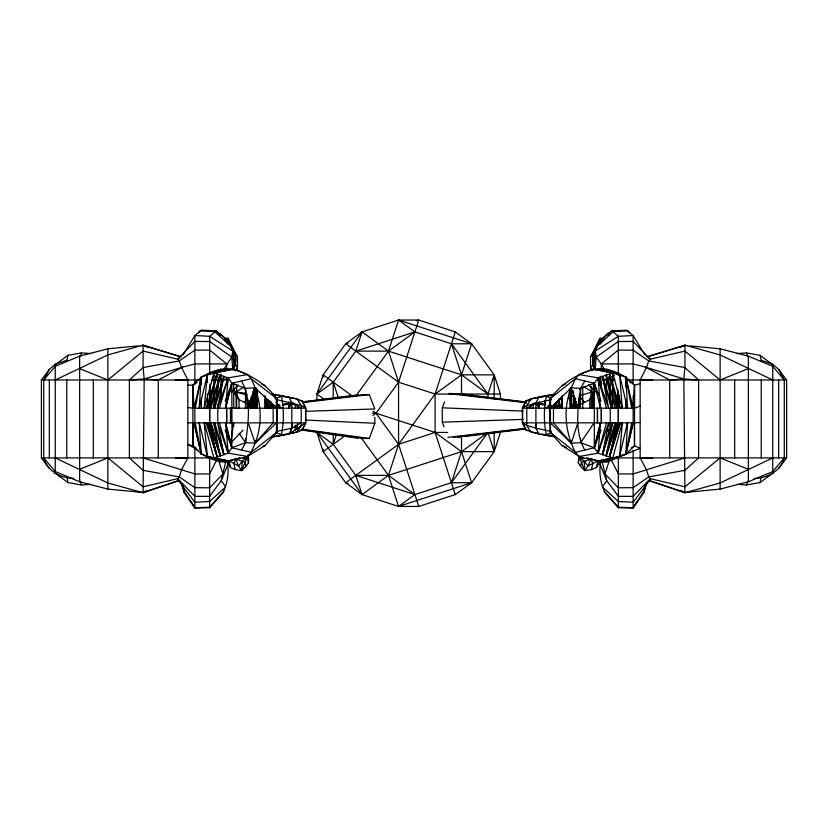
<?xml version="1.0" encoding="UTF-8"?>
<svg xmlns="http://www.w3.org/2000/svg" width="828" height="828" viewBox="0 0 828 828"><rect width="100%" height="100%" fill="white"/><g stroke="black" fill="none" stroke-linecap="round" stroke-linejoin="round"><path stroke-width="1.24" d="M194.859 447.565L194.859 507.957L209.629 507.74L223.042 492.66C227.628 483.148 229.284 471.618 227.224 461.206M194.859 423.004L194.859 403.619M194.87 384.233L194.87 335.526L201.359 330.196L216.16 330.827L226.23 338.952L230.174 345.338M209.65 423.418L209.66 387.649M229.211 462.169C215.684 462.562 201.608 456.197 192.893 445.868L192.893 385.165C202.632 373.718 218.592 367.228 233.641 369.081C250.315 374.732 266.192 383.933 276.552 398.516L277.204 408.204L276.552 432.516L265.095 445.474L247.52 456.476L242.894 458.298L247.52 456.476L251.153 452.305L276.552 432.516L277.132 422.829L276.552 398.516L251.153 378.727L247.52 374.556L233.641 369.174L213.945 372.993L201.266 376.895L194.042 408.204L192.893 385.165L197.167 382.401M272.101 437.07L288.931 434.131L291.922 428.148L291.932 422.829M553.797 436.666L538.997 434.131L526.028 430.146L522.333 422.829L522.333 408.204L634.507 408.204L634.507 385.165C624.488 373.873 608.673 367.083 593.479 369.081C576.588 374.37 560.908 384.006 550.454 398.516L549.802 408.204L550.454 432.516L561.922 445.474L579.124 456.476L583.916 458.298L579.124 456.476L575.367 452.305L550.454 432.516L550.454 398.516L575.367 378.727L579.124 374.556L593.479 369.174L612.761 372.993L625.854 376.895L633.141 408.204L634.507 385.165L640.147 383.674M201.276 451.633L201.266 454.137L227.007 462.283M228.155 450.618L228.145 453.154L213.945 458.039L207.362 456.404L199.331 422.829M573.224 408.204L573.307 390.868M576.402 408.204L576.423 402.004M577.54 408.204L577.561 404.364M593.334 408.204L593.428 383.022M598.085 380.414L598.095 377.878L612.761 372.993L622.19 408.204M606.427 403.153L606.469 391.789M606.479 389.264L606.531 374.111M612.627 408.204L612.761 372.993L593.479 369.081L591.482 370.623L593.479 369.081M619.427 408.204L619.479 395.298M619.551 377.216L619.561 374.629L600.331 368.75M625.72 408.204L625.761 399.438M625.813 386.914L625.854 376.895L631.712 408.204M571.248 408.204L571.351 388.156M578.596 408.204L578.658 398.299M247.52 456.476L228.145 453.154L231.809 447.762L231.975 422.829L231.809 383.271L228.145 377.878L213.945 372.993L204.319 408.204M252.478 400.617L252.519 394.294L256.877 396.405M561.601 408.204L561.684 397.243M576.247 408.204L576.288 401.859M592.33 408.204L592.444 391.986L594.225 390.185M272.112 393.962L297.097 398.961L301.216 405.565L301.237 408.204L301.216 425.468L297.097 432.071L272.143 436.894M556.644 402.056L556.592 408.204L555.143 403.619M575.087 408.204L575.181 399.231M578.844 408.204L578.927 398.237M578.979 408.204L579.072 398.216M538.945 401.922L538.883 408.204L535.902 402.884L538.997 396.902L554.926 394.169M571.33 402.201L571.268 408.204L570.026 403.226M553.58 408.204L553.621 404.768M55.259 457.905L107.868 482.983L143.078 492.774L144.186 378.986L143.078 367.56L143.078 345.121L107.868 354.912L55.259 379.99M256.887 408.204L257.166 389.677M554.781 408.183L555.547 408.204L554.781 408.235L554.822 403.308M245.637 438.954L245.585 442.68L241.486 450.028M264.743 408.204L264.939 395.618M525.987 403.329L526.028 400.887C535.033 396.26 545.29 397.347 554.739 394.418M580.314 408.204L580.635 388.353L584.847 381.004M225.112 429.949L231.809 447.762L251.153 452.305L255.159 443.208L255.21 440.662M267.713 408.204L267.879 399.831M570.823 408.204L571.237 387.825L575.367 378.727L594.318 383.271L601.014 401.083M590.571 458.64L597.857 460.823L599.244 461.869L598.83 463.721L596.357 467.509L591.451 469.621L584.671 470.552L580.531 466.423L578.286 462.78L578.927 456.228M276.066 432.744L281.427 434.596C283.973 422.456 283.973 408.577 281.427 396.436L272.143 394.138M549.802 422.829L549.802 408.204L551.075 406.062M530.676 408.204L530.8 404.737M553.953 408.204L554.067 404.861L561.508 397.067M297.18 429.763L297.387 423.988M595.208 355.305L595.591 347.874L607.7 333.601L611.84 330.827L626.641 330.196L633.13 335.526L644.991 355.057M551.169 408.204L551.282 405.968M627.552 422.829L625.854 454.137L606.541 461.983L598.044 462.169M236.311 458.64L229.056 460.823L228 461.869L228.424 463.721L230.577 467.509L235.245 469.621L241.714 470.552L246.009 466.423L248.462 462.78L248.7 458.691L247.851 454.996M230.577 467.509L229.056 460.823L235.752 459.178L238.516 466.029L241.714 470.552L242.273 461.31L247.199 457.284L248.462 462.78M199.196 408.204L201.266 376.895L195.284 408.204M600.331 462.283L619.561 456.404L622.325 422.829M595.115 370.261L596.253 357.085L595.26 350.958L596.895 346.57L613.403 331.531L628.204 330.941L629.539 332.897M593.562 369.95L595.26 350.958L618.33 336.303L633.13 335.526L633.13 384.233M266.575 406.983L267.123 400.856L265.136 400.027M204.174 408.204L207.362 374.629L227.007 368.75M772.741 457.905L720.132 482.983L684.922 492.774L683.814 378.986L684.922 367.56L684.922 345.121L720.132 354.912L772.741 379.99M209.67 457.563L209.629 507.74M241.486 381.004C251.836 399.458 248.286 422.559 245.585 442.68L231.809 447.762L225.444 422.829M584.847 450.028C574.239 431.678 577.83 408.452 580.635 388.353L594.318 383.271L598.095 377.878L579.124 374.556M574.228 408.204L575.646 398.051M233.755 422.829L230.536 443.208L243.039 430.239M645.064 485.177L643.832 492.66L633.141 507.957L618.371 507.74L604.957 492.66C600.372 483.148 598.716 471.618 600.776 461.206M599.037 448.093L598.095 453.154L579.124 456.476M227.193 382.94L228.145 377.878L247.52 374.556M617.647 422.829L609.429 456.932L620.338 422.829L609.429 456.932L617.305 422.829L606.096 455.814L612.761 422.829L602.525 454.624L608.663 422.829L598.095 453.154L612.761 458.039L625.854 454.137L634.507 445.868L634.507 385.165M209.422 408.204L220.403 375.219L213.531 408.204L223.86 376.409L217.547 408.204L228.145 377.878L228.155 380.414M578.286 462.78L579.517 457.284L582.001 457.242M580.531 466.423L581.442 462.355L579.517 457.284L597.857 460.823L596.357 467.509M591.451 469.621L592.796 463.576L590.964 459.178L586.773 457.584M606.375 437.505L602.525 454.624L611.312 422.829M607.742 431.388L608.301 428.945M608.849 426.492L609.667 422.829M225.785 461.6L221.211 480.768L209.629 496.324L194.859 496.376L177.741 478.667L143.078 486.802L107.868 457.905L79.643 469.269M220.776 389.864L223.86 376.409L214.762 408.204M619.561 456.404L627.417 422.829M199.331 408.204L207.362 374.629L207.393 382.381M239.137 433.272L245.585 442.68L255.159 443.208C263.314 422.166 261.172 398.713 251.153 378.727L231.809 383.271L225.112 401.083M66.757 361.515L67.979 355.305L81.517 352.925L90.956 353.556M208.739 408.204L217.174 374.101L206.11 408.204M276.552 426.461L276.552 432.516L276.552 398.516L276.48 408.204L255.159 387.825L245.585 388.353L231.809 383.271L225.651 408.204L228.145 377.878L219.389 408.204M580.635 388.353L571.237 387.825C562.833 408.846 565.058 432.413 575.367 452.305L594.318 447.762L600.476 422.829L598.095 453.154L594.318 447.762L580.635 442.68L571.237 443.208L550.341 422.829L550.454 398.516L550.454 408.204L561.767 398.123M737.044 484.328L746.483 484.97L760.021 482.579L761.242 476.369M600.497 408.204L594.318 383.271L594.318 447.762L600.497 422.829M225.444 408.204L231.809 383.271M597.091 461.217L612.761 458.039L622.19 422.829M606.479 422.829L598.095 453.154L598.085 450.618M220.3 333.601C227.752 342.326 238.578 351.32 235.39 364.237L233.879 367.673M606.096 455.814L615.287 422.829L606.096 455.814L616.87 422.829M560.245 406.983L561.964 400.856M619.096 422.829L609.429 456.932L619.158 422.829M645.736 484.897L645.115 487.081L646.999 482.61M210.861 408.204L220.403 375.219M207.176 408.204L217.174 374.101M644.35 488.23L646.078 485.063L643.832 492.66L645.623 485.187M272.515 403.619L271.118 408.204L271.884 408.235L271.139 408.204L271.056 402.056M233.889 369.102L235.39 364.237L232.989 359.021M80.388 356.464L81.517 352.925M746.483 484.97L747.612 481.42M316.907 400.441L316.907 394.045L323.148 374.846L345.721 343.775L362.053 331.914L398.568 320.043L418.761 320.043L455.286 331.914L471.618 343.775L494.181 374.846L500.422 394.045L500.422 399.168M494.181 399.168L494.181 374.846L461.517 374.846L388.477 351.113L362.053 331.914L355.812 351.113L333.239 382.184L316.907 394.045L324.058 399.241M336.344 434.752L333.239 444.315L355.812 475.375L362.053 494.585L398.568 506.446L418.761 506.446L455.286 494.585L471.618 482.714L494.181 451.643L500.422 432.444L495.434 432.444M356.123 395.639L388.477 351.113L398.568 320.043L471.618 343.775L461.517 374.846L461.517 394.045M461.517 436.284L461.517 451.643L471.618 482.714L398.568 506.446L388.477 475.375L398.568 444.315L398.568 382.184L418.761 320.043L416.329 320.84M455.286 331.914L435.093 394.045L398.568 444.315L345.721 482.714L323.148 451.643L316.907 432.444L333.239 444.315L333.239 434.317M486.936 433.189L461.517 451.643L451.426 482.714L414.9 494.585L398.568 506.446M494.181 374.846L487.951 394.045L487.951 397.885M553.466 408.204L553.466 422.829L571.237 443.208L577.892 422.829M609.491 460.192L605.009 473.926L606.789 480.768L618.371 496.324L633.141 496.376L650.259 478.667L684.922 486.802L720.132 457.905L748.357 469.269M248.245 408.204L255.159 387.825L255.573 408.204M550.527 408.204L551.324 405.906M598.83 461.206L606.789 480.768L602.277 486.885L618.371 501.509L633.141 502.285L649.452 480.623L650.259 478.667L648.728 476.918L646.482 469.797L640.147 457.905L640.147 379.99L646.492 367.425L648.738 360.946L650.27 359.186L684.922 351.093L720.132 379.99L748.357 368.626M594.121 367.673L592.6 364.258L592.61 354.539L595.591 347.874L597.123 347.191L596.895 346.57M583.843 386.707L592.444 391.986L589.722 399.717L589.722 408.204M198.461 332.897L199.796 330.941L214.597 331.531L231.105 346.57L230.877 347.191L232.409 347.874L232.792 355.305M554.739 436.615L546.345 434.596C543.706 422.497 543.706 408.535 546.345 396.436L550.537 397.916M360.532 438.467L369.319 438.467L374.825 423.294L374.825 417.312M595.011 359.021L593.231 363.927L594.142 366.245M594.318 447.762L601.014 429.949M443.984 426.844L442.287 422.176L442.287 407.831L444.584 401.849M530.003 408.204L530.924 405.834M233.858 366.245L234.769 363.927L234.769 352.78L231.488 347.46M295.627 430.053L297.707 424.733M229.17 461.206L221.211 480.768L225.723 486.885L209.629 501.509L194.859 502.285L178.548 480.623L177.741 478.667L179.272 476.918L181.518 469.797L187.852 457.905L187.852 379.99L181.508 367.425L179.262 360.946L177.73 359.186L143.078 351.093L107.868 379.99L79.643 368.626M241.714 470.552L247.199 457.284L244.777 457.242M569.353 399.344L573.845 408.204L575.274 404.799M530.82 400.234L526.028 400.887L522.665 408.204L522.665 422.829M596.512 347.46L593.231 352.78L593.231 363.927L590.53 367.974L591.678 370.24L590.53 367.974L590.53 356.878L592.61 354.539L600.041 338.352L602.567 338.435M526.028 400.887L522.333 408.204L526.753 405.565L551.458 399.489M216.605 460.192L209.629 473.926L194.859 473.926L143.078 457.905M590.53 356.878L600.041 338.352L602.463 338.973M73.785 478.418C60.641 478.118 47.475 471.318 43.718 457.905L43.718 379.99L49.328 369.402L55.259 364.299L66.757 360.252M754.215 478.418C767.359 478.118 780.525 471.318 784.282 457.905L784.282 379.99L778.672 369.402L772.741 364.299L761.242 360.252L760.021 355.305L746.483 352.925L737.044 353.556M252.902 403.66L254.755 408.204L257.104 403.774M219.586 376.771L217.816 379.99L217.816 387.183M223.726 369.278L231.747 357.085L232.74 350.958L231.105 346.57M636.773 501.882L633.141 507.957L633.141 450.153M183.009 355.057L194.87 335.526L209.67 336.303L232.74 350.958L234.438 369.95M597.826 345.338L601.77 338.952L607.7 333.601M643.832 491.273L633.141 507.771L618.371 507.212L604.212 491.273M235.39 364.237L237.47 367.974L236.332 370.24L237.47 367.932L237.47 356.878L227.959 338.352L225.433 338.435M550.227 404.312L548.84 406.424L544.917 408.204M594.162 422.829L580.635 442.68L580.573 438.954M584.671 470.552L587.963 466.029L590.964 459.178L581.442 462.355L584.671 470.552L584.309 461.31L579.517 457.284M316.907 394.045L362.053 331.914M487.216 433.458L451.426 482.714L471.618 482.714M49.328 468.482L41.4 457.905L41.4 379.99L49.328 369.402M778.672 468.482L786.6 457.905L786.6 379.99L778.672 369.402M594.711 392.462L589.722 399.717L573.017 408.204L570.192 405.989M600.186 385.434L601.749 383.426M244.446 402.377L247.427 398.568M252.612 391.965L255.79 387.918M278.995 435.849L285.784 434.358M246.009 466.423L245.078 462.355L242.273 461.31L238.516 466.029L229.056 460.823M579.724 389.709L581.246 387.877M43.718 379.99L55.259 366.328L79.643 356.133L107.868 348.805L138.048 345.897M784.282 457.905L772.741 471.556L748.357 481.761L720.132 489.089L684.922 492.474L649.514 480.757M569.26 389.822L570.896 387.959L570.896 408.204M248.245 422.829L255.159 443.208L273.168 422.829L273.168 408.204M223.788 491.273L209.629 507.212L194.859 507.771L184.168 491.273L182.377 485.187M599.575 344.469L603.664 339.915M607.752 335.371L611.84 330.827L618.33 336.303L618.33 375.043M231.281 392.524L238.112 384.958M599.555 384.803L601.325 383.012M255.159 443.208L276.48 422.829M218.882 461.341L222.991 473.926L209.629 487.806L194.859 487.651L179.272 476.918L143.078 470.325L129.375 457.905L129.375 379.99L143.078 367.56L179.262 360.946L194.87 350.192L209.67 350.037L226.686 363.927L226.686 368.874M554.067 404.861L550.392 408.204L571.237 387.825L577.892 408.204M601.314 368.874L601.314 363.927L618.33 350.037L633.13 350.192L648.738 360.946L684.922 367.56L698.625 379.99L698.625 457.905L684.922 470.325L648.728 476.918L633.141 487.651L618.371 487.806L605.009 473.926L602.215 461.6M55.259 364.703L67.979 355.305M760.021 482.579L772.741 473.181M398.568 320.043L414.9 331.914L355.812 351.113L388.477 351.113L414.9 331.914L451.426 343.775L471.618 343.775M344.438 436.18L323.148 451.643L323.148 449.086M372.952 415.47L376.005 413.244L398.568 382.184L388.477 351.113M461.517 374.846L487.951 394.045L451.426 343.775L461.517 374.846L435.093 394.045L435.093 432.444L455.286 494.585M348.153 483.5L345.721 482.714L362.053 494.585L388.477 475.375L461.517 451.643L494.181 451.643L494.181 432.444M288.931 434.131L305.749 422.829L305.749 408.204L302.168 400.887L297.097 398.961L289.251 397.44M631.391 447.938L634.507 445.868L634.455 422.829L640.147 422.549M243.38 387.369L236.032 391.986L236.146 408.204M568.784 398.237L573.845 395.184L573.845 408.204M276.179 431.543L291.922 428.148L301.237 422.829M597.857 460.823L587.963 466.029L584.309 461.31M144.186 378.986L158.303 379.99L182.615 367.083L144.186 378.986L129.375 379.99M179.707 358.203L177.73 359.186L194.87 341.446L209.67 341.509L231.747 357.085L232.885 370.261M212.185 373.107L220.983 369.05M606.541 461.983L640.147 448.352L634.507 445.868M264.856 401.808L267.123 400.856L268.914 406.983M262.859 446.416L265.095 445.474M561.922 385.558L565.307 384.151M606.065 378.934L614.355 375.56M144.279 491.76L147.87 490.373M289.251 433.386L292.998 432.04L287.968 433.882L297.097 432.071L302.168 430.146L305.749 422.829L187.852 422.829M240.068 457.584L235.752 459.178L233.858 463.576L235.245 469.621M634.455 408.204L640.147 406.103M551.593 432.744L546.345 434.596L538.997 434.131L535.902 428.148L535.892 422.829M226.23 338.952L227.959 338.352L235.39 354.539L237.47 356.878M274.989 398.661L281.427 396.436L288.931 396.902L291.922 402.884L291.922 408.204M143.078 492.774L178.548 480.623M178.486 480.757L143.078 492.474L107.868 489.089L79.643 481.761L55.259 471.556L43.718 457.905M680.057 347.253L683.7 346.063M348.153 342.989L345.721 343.775L398.568 382.184L435.093 394.045L500.422 394.045M372.952 411.03L376.005 413.244L398.568 444.315L435.093 432.444L447.679 432.444M647.517 356.847L684.922 345.121M684.922 457.905L633.141 473.926L618.371 473.926L611.395 460.192M646.699 356.764L684.922 345.421L687.437 345.659M592.444 391.986L579.093 395.722L584.485 402.377M181.508 367.425L194.87 363.927L226.686 363.927M225.537 338.973L227.959 338.352M541.367 396.933L549.254 395.184M277.784 436.066L283.6 434.835M233.641 369.081L235.68 370.706L233.641 369.081L213.945 372.993L214.079 406.952M597.091 461.144L612.761 458.039M539.111 397.44L530.996 398.961L526.753 405.565L526.732 408.204L535.902 402.884L535.902 428.148L551.458 431.543M625.844 451.633L625.854 454.137L633.141 422.829L634.507 422.829L522.333 422.829L526.753 425.468L535.902 428.148M247.199 457.284L235.752 459.178L242.273 461.31M223.415 379.421L227.027 378.893M299.85 430.467L302.168 430.146L305.604 422.829L305.604 408.204L302.168 400.887L299.85 400.566M688.689 491.728L691.204 491.408M253.792 408.038L257.611 407.562M265.25 406.589L274.161 405.451M276.707 405.13L279.253 404.809M283.072 404.323L293.257 403.019M302.158 401.89L358.172 394.77M254.755 408.204L254.755 395.184L252.209 395.453L253.979 408.204L256.535 407.894M265.477 406.786L273.136 405.834M283.362 404.571L293.578 403.298M302.52 402.191L363.823 394.604L369.319 394.604L374.825 408.949L305.294 411.34M457.677 437.35L460.233 437.039M464.084 436.563L525.635 428.987M453.289 437.35L525.821 428.635M264.743 407.138L274.948 405.917M277.494 405.606L280.05 405.306M282.596 404.995L288.972 404.23M291.528 403.929L294.075 403.619M303.007 402.553L369.319 394.604M447.793 437.35L524.838 428.366M140.563 345.659L143.078 345.421L181.301 356.764M683.814 378.986L645.385 367.083L669.697 379.99L683.814 378.986L698.625 379.99M55.259 473.181L67.979 482.579L81.517 484.97L90.956 484.328M442.287 422.176L523.068 419.392M568.898 393.01L573.876 392.989M640.147 457.905L652.609 457.884M234.2 352.78L235.39 354.539M593.8 352.78L592.61 354.539M648.293 358.203L650.27 359.186L633.13 341.446L618.33 341.509L596.253 357.085L601.314 363.927L633.13 363.927L646.492 367.425M41.4 379.99L201.38 379.99M211.947 379.99L226.686 379.99M602.587 379.99L614.904 379.99M625.74 379.99L786.6 379.99M187.852 385.165L192.893 385.165L192.893 408.204L305.749 408.204L301.216 405.565L276.179 399.489M448.89 393.486L452.191 393.486M372.227 413.244L376.005 413.244L435.093 432.444L461.517 451.643M41.4 457.905L211.958 457.905M614.883 457.905L786.6 457.905M388.477 475.375L355.812 475.375L414.9 494.585L388.477 475.375L361.391 438.105M175.391 457.884L187.852 457.905M253.047 392.979L257.974 393M442.287 407.831L523.068 411.081M305.294 420.013L374.825 423.294M689.952 345.897L720.132 348.805L748.357 356.133L772.741 366.328L784.282 379.99M268.262 408.204L272.039 408.618M449.076 393.631L526.122 402.739M533.822 403.65L536.389 403.96M538.956 404.261L545.383 405.016M547.95 405.327L550.516 405.627M553.083 405.927L562.067 406.993M569.778 407.904L572.345 408.204M455.835 393.797L525.821 402.315M534.733 403.402L544.907 404.644M553.818 405.73L561.456 406.651M570.357 407.738L574.177 408.204M461.517 393.962L525.635 401.963M534.609 403.081L544.865 404.364M553.839 405.482L561.529 406.444M570.513 407.562L575.636 408.204M136.796 491.408L139.311 491.728M187.852 407.521L192.934 408.204M528.419 430.467L526.028 430.146L523.141 423.874M301.734 429.152L369.319 438.467M246.175 393.404L236.032 391.986L233.33 389.295M599.907 378.717L604.875 379.421M301.237 429.556L363.823 438.467M301.537 430.001L358.182 438.291M539.111 433.593L530.996 432.071L526.753 425.468L526.732 422.829M204.319 422.829L213.945 458.039L229.946 461.144M213.945 458.039L229.946 461.217M278.995 395.184L286.974 396.933M542.495 434.348L549.254 435.849M247.189 395.039L236.032 391.986L239.054 399.717L239.054 408.204M196.091 447.938L192.893 445.868L187.852 444.388L197.809 450.028M143.078 345.121L180.483 356.847M144.3 346.063L147.943 347.253M649.452 480.623L684.922 492.774M600.041 338.352L601.77 338.952M265.136 400.11L267.123 400.856L267.123 406.983M680.13 490.373L683.721 491.76M213.345 375.446L222.297 378.976M561.922 445.474L566.424 447.358M261.741 384.151L265.095 385.558M606.541 369.05L616.767 373.614M282.793 408.204L278.829 406.424L276.024 402.201M211.088 457.418L220.983 461.983M256.276 408.204L239.054 399.717L232.285 390.454M301.237 408.204L291.922 402.884L289.044 408.204L288.982 401.922M617.905 374.121L621.021 376.191M625.171 378.955L627.241 380.331M629.321 381.718L631.391 383.095M352.583 396.229L323.148 374.846L323.148 377.402M760.021 355.305L772.741 364.703M265.664 398.123L272.484 404.023M588.46 384.544L595.239 391.81M592.61 364.237L594.111 369.102M220.248 335.371L216.16 330.827L209.67 336.303L209.67 373.811M224.336 339.915L228.424 344.469M245.957 399.386L248.307 402.139M249.87 403.971L252.219 406.714M316.907 432.444L362.053 494.585M231.975 422.829L234.117 425.965M191.227 501.882L194.859 507.957L184.168 492.66L181.922 485.063L183.65 488.23M275.983 406.062L277.204 408.204L277.204 422.829M601.314 363.927L604.274 369.278M608.414 376.771L610.184 379.99M181.001 482.61L182.884 487.081L182.263 484.897M251.06 399.127L251.981 401.394M297.262 405.151L298.463 408.204M231.809 447.762L225.651 422.829L228.145 453.154L217.557 422.829L223.86 454.624L213.531 422.829L220.403 455.814L209.091 422.829L217.174 456.932L206.11 422.829M616.943 408.204L606.096 375.219L612.761 408.204L602.525 376.409L608.663 408.204L598.095 377.878L600.476 408.204M209.38 422.829L220.403 455.814L210.912 422.829L220.403 455.814L209.505 422.829L220.403 455.814M488.334 433.644L494.181 451.643M398.568 444.315L418.761 506.446M338.29 397.709L333.239 382.184L333.239 398.423M617.647 408.204L609.429 374.101L620.338 408.204M746.483 352.925L747.612 356.464M80.388 481.42L81.517 484.97M207.176 422.829L217.174 456.932L208.739 422.829M207.228 422.829L217.174 456.932M219.389 422.829L228.145 453.154L227.193 448.093M609.429 374.101L619.158 408.204M214.762 422.829L223.86 454.624L219.927 437.505M606.096 375.219L615.349 408.204M611.312 408.204L602.525 376.409L605.547 389.864M606.479 408.204L598.095 377.878L599.265 384.202M67.979 482.579L66.757 476.369M627.417 408.204L619.561 374.629L622.325 408.204M544.752 400.866L545.238 403.308M182.936 485.177L184.168 492.66L184.168 491.273M618.33 457.563L618.371 507.74M204.174 422.829L207.362 456.404M298.08 407.252L298.163 408.204M199.196 422.829L201.266 454.137L194.011 422.973L195.284 422.829L201.266 454.137L194.042 422.829L192.893 422.829L192.893 445.868M625.854 376.895L627.552 408.204M297.304 404.737L297.418 408.204M273.457 404.861L273.571 408.204M290.783 432.961L290.669 429.07M571.185 440.662L571.237 443.208M559.21 398.641L559.407 408.204M562.077 395.618L562.264 408.204M245.585 388.353L245.895 408.204M569.902 388.446L570.181 408.204M272.35 403.308L272.412 408.204M273.996 404.768L274.037 408.204M550.341 422.829L550.454 432.516L550.454 428.883M251.329 396.674L251.443 408.204M249.714 400.711L249.787 408.204M247.738 399.479L247.81 408.204M265.571 397.243L265.653 408.204M251.836 396.778L251.929 408.204M575.988 404.406L576.019 408.204M256.587 388.156L256.701 408.204M249.497 403.257L249.518 408.204M253.875 388.394L253.968 408.204M251.039 398.289L251.081 408.204M250.242 400.524L250.273 408.204M233.693 383.022L233.786 408.204M207.435 394.004L207.497 408.204M201.266 376.895L201.297 384.409M201.359 398.185L201.401 408.204M221.004 374.111L221.086 399.365M618.34 392.762L618.35 423.418M601.314 381.263L601.325 387.649M778.672 379.99L778.672 457.905M772.741 364.299L772.741 473.585M761.242 360.252L761.242 361.515M761.242 379.99L761.242 457.905M748.357 356.133L748.357 481.761M734.684 379.99L734.684 457.905M720.132 348.805L720.132 489.089M669.697 379.99L669.697 457.905M633.141 395.867L633.141 423.004M618.33 392.917L618.33 423.946M617.905 389.264L617.905 408.204M610.236 379.99L610.236 401.704M610.236 408.09L610.236 423.418M601.314 381.18L601.314 388.322M600.331 376.181L600.331 384.865M599.006 340.204L599.006 342.771M591.202 386.438L591.202 408.204M582.767 387.276L582.767 408.204M558.331 400.887L558.331 408.204M549.254 405.834L549.254 408.204M539.111 402.222L539.111 408.204M533.222 403.464L533.222 408.204M526.784 408.204L526.784 422.829M295.213 404.654L295.213 408.204M295.213 425.157L295.213 429.929M291.922 422.829L291.922 428.148M291.808 408.204L291.808 422.829M289.251 402.222L289.251 408.204M278.995 405.834L278.995 408.204M269.814 400.887L269.814 408.204M256.514 389.222L256.514 408.204M252.519 394.294L252.519 401.735M245.481 388.508L245.481 408.204M236.653 385.155L236.653 408.204M228.994 340.204L228.994 342.771M227.007 377.423L227.007 382.381M217.764 379.99L217.764 396.591M217.764 404.25L217.764 423.418M209.981 384.213L209.981 408.204M209.67 386.448L209.67 423.946M158.303 379.99L158.303 457.905M107.868 348.805L107.868 489.089M93.316 379.99L93.316 457.905M79.643 356.133L79.643 481.761M66.757 379.99L66.757 457.905M55.259 364.299L55.259 473.585M49.328 379.99L49.328 457.905M226.665 408.09L226.644 423.418L226.624 408.09M230.546 408.09L230.536 423.418L230.505 408.09M631.712 422.829L625.854 454.137L633.172 422.973L631.712 422.829M187.852 379.99L175.37 380.011L187.852 379.99M652.609 379.959L640.147 379.99L652.63 380.011M601.356 423.418L601.335 408.09L601.376 423.418M597.464 423.418L597.454 408.09L597.495 423.418"/></g></svg>
